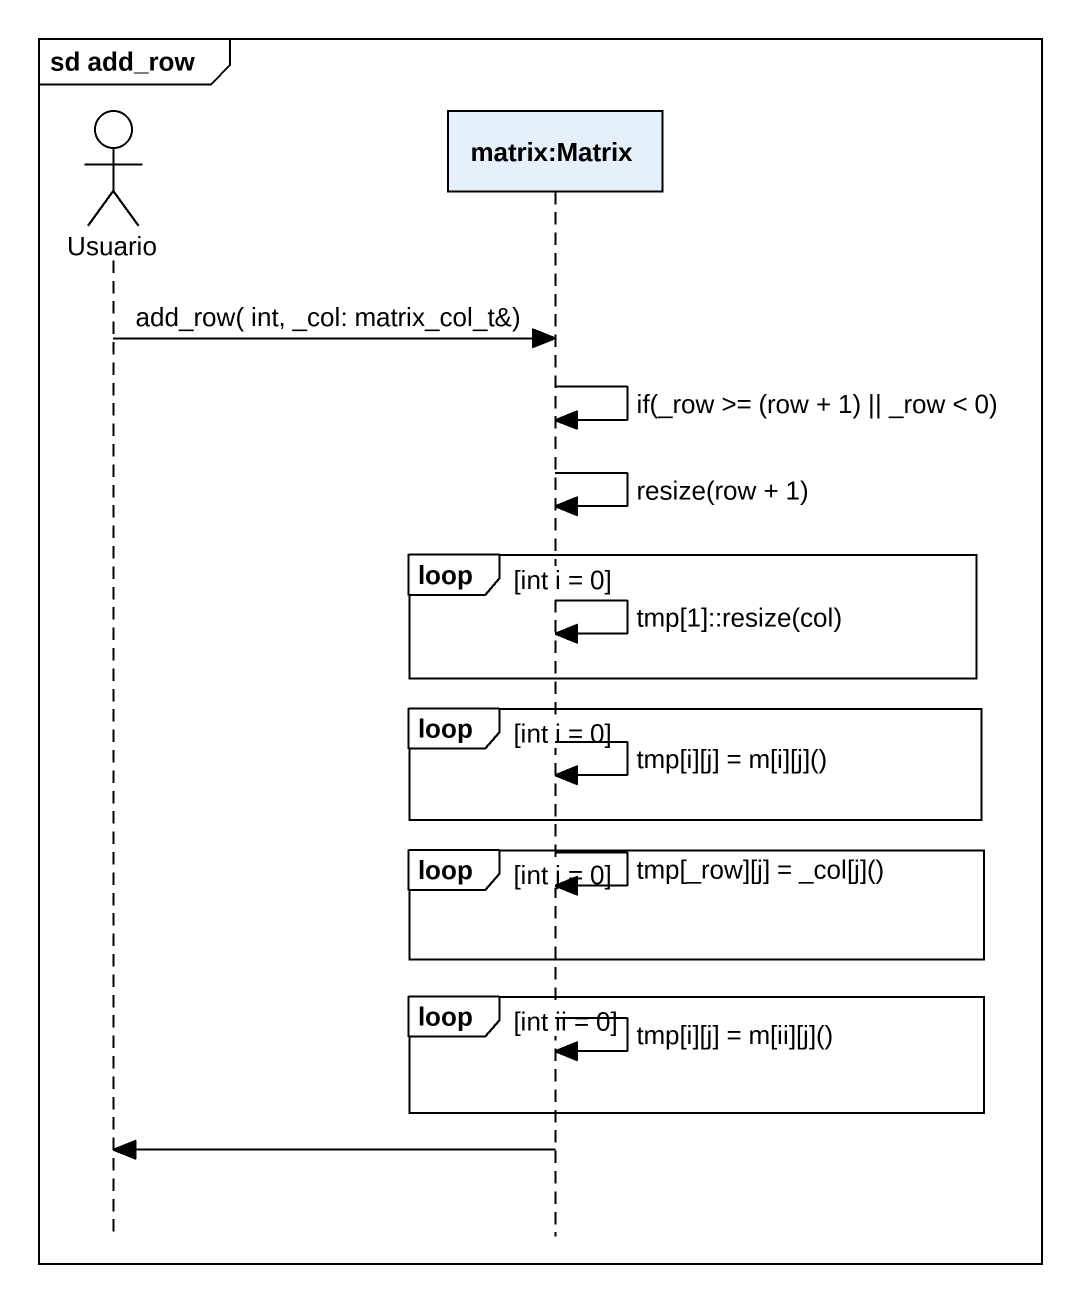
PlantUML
@startuml
mainframe sd add_row
hide footbox
actor Usuario
participant "matrix:Matrix" as matrix_Matrix

Usuario -> matrix_Matrix : add_row( int, _col: matrix_col_t&)
matrix_Matrix -> matrix_Matrix : if(_row >= (row + 1) || _row < 0)
matrix_Matrix -> matrix_Matrix : resize(row + 1)
loop int i = 0
  matrix_Matrix -> matrix_Matrix : tmp[1]::resize(col)
end
loop int i = 0
  matrix_Matrix -> matrix_Matrix : tmp[i][j] = m[i][j]()
end
loop int j = 0
  matrix_Matrix -> matrix_Matrix : tmp[_row][j] = _col[j]()
end
loop int ii = 0
  matrix_Matrix -> matrix_Matrix : tmp[i][j] = m[ii][j]()
end
matrix_Matrix -> Usuario
@enduml
